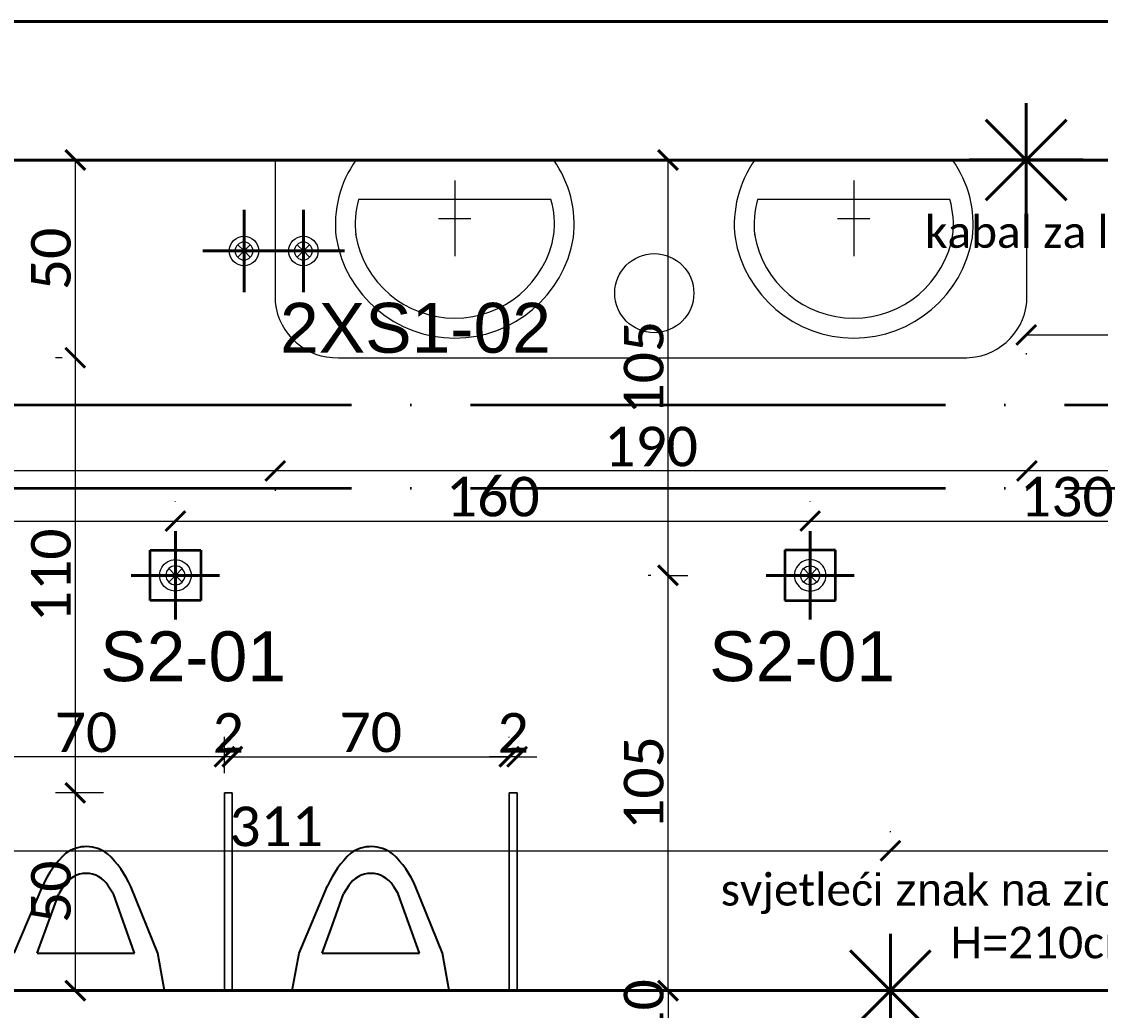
# Model space of a CAD drawing. Header units: centimetres. Extents: x -26724 to 60145, y -23645 to 6771.
# Drawn here: x 4427.8 to 4700.5, y 4775 to 5025 of the extents above; entities that cross this region are included whole.
import ezdxf

# ---------------------------------------------------------------- set-up
doc = ezdxf.new("R2010")
doc.units = ezdxf.units.CM
for name, pattern in [('ACAD_ISO04W100', [30, 24, -3, 0, -3]), ('AUSGEZOGEN', [0]), ('PUNKT2_S9', [0.35, 0.15, -0.1, 0, -0.1])]:
    doc.linetypes.add(name, pattern=pattern)
for name, color, linetype, lineweight in [('2.IZGLED', 7, 'Continuous', 13), ('4.KOTE', 88, 'Continuous', 15), ('IZGLED', 252, 'Continuous', 13), ('namjestaj', 150, 'Continuous', 5), ('svjetlo', 7, 'Continuous', 35), ('vrata', 83, 'Continuous', 18), ('XR$5$Spezialverglasung', 252, 'PUNKT2_S9', 13), ('XR$6$STANDARD_1', 7, 'AUSGEZOGEN', 13), ('zid', 7, 'Continuous', 40)]:
    doc.layers.add(name, color=color, linetype=linetype, lineweight=lineweight)
doc.layers.add('IZGLED 2', color=253, linetype='Continuous', lineweight=9, true_color=0x828282)
doc.styles.add('0.12', font='arial.ttf', dxfattribs={"height": 0.12})
doc.styles.get("Standard").update_dxf_attribs({"font": 'calibri.ttf'})
doc.dimstyles.new('ja 1 50', dxfattribs={"dimtxt": 10, "dimasz": 5, "dimexe": 5, "dimexo": 5, "dimgap": 1, "dimtad": 1, "dimdec": 0, "dimtxsty": 'Standard', "dimblk": 'ARCHTICK', "dimcen": 2.5, "dimclrd": 256, "dimclrt": 7, "dimadec": 0, "dimazin": 0, "dimtfac": 1, "dimtdec": 0, "dimtix": 1, "dimtmove": 1, "dimatfit": 3, "dimldrblk": 'ARCHTICK', "dimfxl": 10, "dimfxlon": 1, "dimlwd": 0, "dimlwe": 9, "dimarcsym": 0})

# ---------------------------------------------------------------- blocks, each defined once
blk = doc.blocks.new('svjetlo')
at = {"layer": 'IZGLED'}
for q in [(1068.02, -4499.66), (1068.02, -4501.36), (1069.72, -4499.66), (1069.72, -4501.36)]:
    blk.add_line((1068.87, -4500.51), q, dxfattribs=at)
for major_axis, start_param, end_param in [((1.41, 1.41), 5.497787, 8.63938), ((-0.849, 0.849), 3.926991, 10.210176), ((1.41, 1.41), 2.356194, 5.497787)]:
    blk.add_ellipse((1068.87, -4500.51), major_axis=major_axis, ratio=1, start_param=start_param, end_param=end_param, dxfattribs=at)
at = {"layer": 'svjetlo'}
for p, q in [((1072.07, -4497.31), (1065.67, -4497.31)), ((1065.67, -4497.31), (1065.67, -4503.71)), ((1072.07, -4503.71), (1072.07, -4497.31)), ((1065.67, -4503.71), (1072.07, -4503.71))]:
    blk.add_line(p, q, dxfattribs=at)
blk = doc.blocks.new('sijalica 1')
blk.add_blockref('svjetlo', (0, 0))
blk = doc.blocks.new('w')
at = {"layer": 'zid'}
for p, q in [((6631364.97, 4927563.77), (6631364.97, 4927586.06)), ((6631376.12, 4927574.92), (6631353.82, 4927574.92))]:
    blk.add_line(p, q, dxfattribs=at)
at = {"xscale": -2, "yscale": 2, "zscale": 2, "rotation": 270}
blk.add_blockref('sijalica 1', (6640365.99, 4925437.18), dxfattribs=at)
blk = doc.blocks.new('efrrf')
at = {"layer": 'IZGLED'}
for q in [(32062.56, -5174.7), (32065.95, -5174.7), (32062.56, -5178.09), (32065.95, -5178.09)]:
    blk.add_line((32064.26, -5176.4), q, dxfattribs=at)
at = {"layer": 'IZGLED', "extrusion": (0, 0, -1)}
for major_axis, start_param, end_param in [((-2.83, 2.83), 3.926991, 7.068583), ((2.83, 2.83), -0.785398, 2.356194), ((-1.7, 1.7), 4.712389, 10.995574)]:
    blk.add_ellipse((32064.26, -5176.4), major_axis=major_axis, ratio=1, start_param=start_param, end_param=end_param, dxfattribs=at)
at = {"layer": 'zid'}
for p, q in [((32064.26, -5187.54), (32064.26, -5165.25)), ((32075.41, -5176.4), (32053.11, -5176.4))]:
    blk.add_line(p, q, dxfattribs=at)
blk = doc.blocks.new('gggggg')
at = {"layer": 'namjestaj'}
for p, q in [((-427.02, 2877.23), (-427.02, 2858.11)), ((-402.7, 2872.44), (-451.34, 2872.44)), ((-431.11, 2867.67), (-422.93, 2867.67))]:
    blk.add_line(p, q, dxfattribs=at)
for centre, radius, start, end in [((-429.01, 2866.13), 28.2, 144.6736, 186.7057), ((-425.03, 2866.13), 28.2, 353.2943, 35.3264), ((-429.01, 2866.13), 23.2, 164.2253, 186.7057), ((-425.03, 2866.13), 23.2, 353.2943, 15.7747), ((-427.02, 2867.86), 25.42, 189.4953, 350.5047), ((-427.02, 2867.86), 30.42, 189.4953, 350.5047)]:
    blk.add_arc(centre, radius, start, end, dxfattribs=at)
blk = doc.blocks.new('GTTTTTT')
at = {"layer": 'zid', "color": 1}
for p, q in [((3959.04, 2060.69), (3959.04, 2036.69)), ((3950.55, 2040.2), (3967.52, 2057.17)), ((3967.52, 2040.2), (3950.55, 2057.17)), ((3947.04, 2048.69), (3971.04, 2048.69))]:
    blk.add_line(p, q, dxfattribs=at)
blk = doc.blocks.new('_ArchTick')
at = {"color": 0, "linetype": 'ByBlock', "const_width": 0.15}
blk.add_lwpolyline([(-0.5, -0.5), (0.5, 0.5)], dxfattribs=at)
blk = doc.blocks.new('*D2772')
at = {"layer": '4.KOTE', "color": 0, "lineweight": 9, "transparency": 16777216}
for p, q in [((4409.05, 4834.96), (4409.05, 4844.1)), ((4479.05, 4834.96), (4479.05, 4844.1))]:
    blk.add_line(p, q, dxfattribs=at)
at = {"layer": '4.KOTE', "lineweight": 0, "transparency": 16777216}
blk.add_line((4479.05, 4839.1), (4409.05, 4839.1), dxfattribs=at)
at = {"layer": 'Defpoints', "color": 0, "transparency": 16777216}
for p in [(4409.05, 4839.1), (4409.05, 4829.96), (4479.05, 4829.96)]:
    blk.add_point(p, dxfattribs=at)
at = {"layer": '4.KOTE', "lineweight": 0, "transparency": 16777216, "xscale": 5, "yscale": 5, "zscale": 5, "rotation": 180}
blk.add_blockref('_ArchTick', (4409.05, 4839.1), dxfattribs=at)
at = {"layer": '4.KOTE', "lineweight": 0, "transparency": 16777216, "xscale": 5, "yscale": 5, "zscale": 5}
blk.add_blockref('_ArchTick', (4479.05, 4839.1), dxfattribs=at)
at = {"layer": '4.KOTE', "color": 7, "transparency": 16777216, "insert": (4444.05, 4845.22), "char_height": 10, "attachment_point": 5}
blk.add_mtext('70', dxfattribs=at)
blk = doc.blocks.new('*D2774')
at = {"layer": '4.KOTE', "color": 0, "lineweight": 9, "transparency": 16777216}
for p, q in [((4481.05, 4843.93), (4481.05, 4844.1)), ((4551.05, 4843.93), (4551.05, 4844.1))]:
    blk.add_line(p, q, dxfattribs=at)
at = {"layer": '4.KOTE', "lineweight": 0, "transparency": 16777216}
blk.add_line((4481.05, 4839.1), (4551.05, 4839.1), dxfattribs=at)
at = {"layer": 'Defpoints', "color": 0, "transparency": 16777216}
for p in [(4551.05, 4839.1), (4481.05, 4829.96, 1216.69), (4551.05, 4829.96, 1216.69)]:
    blk.add_point(p, dxfattribs=at)
at = {"layer": '4.KOTE', "lineweight": 0, "transparency": 16777216, "xscale": 5, "yscale": 5, "zscale": 5, "rotation": 180}
blk.add_blockref('_ArchTick', (4481.05, 4839.1), dxfattribs=at)
at = {"layer": '4.KOTE', "lineweight": 0, "transparency": 16777216, "xscale": 5, "yscale": 5, "zscale": 5}
blk.add_blockref('_ArchTick', (4551.05, 4839.1), dxfattribs=at)
at = {"layer": '4.KOTE', "color": 7, "transparency": 16777216, "insert": (4516.05, 4845.22), "char_height": 10, "attachment_point": 5}
blk.add_mtext('70', dxfattribs=at)
blk = doc.blocks.new('*D2775')
at = {"layer": '4.KOTE', "color": 0, "lineweight": 9, "transparency": 16777216}
for p, q in [((4551.05, 4843.93), (4551.05, 4844.1)), ((4553.05, 4843.93), (4553.05, 4844.1))]:
    blk.add_line(p, q, dxfattribs=at)
at = {"layer": '4.KOTE', "lineweight": 0, "transparency": 16777216}
for p, q in [((4551.05, 4839.1), (4546.05, 4839.1)), ((4553.05, 4839.1), (4551.05, 4839.1)), ((4553.05, 4839.1), (4558.05, 4839.1))]:
    blk.add_line(p, q, dxfattribs=at)
at = {"layer": 'Defpoints', "color": 0, "transparency": 16777216}
for p in [(4551.05, 4839.1), (4551.05, 4829.96, 1216.69), (4553.05, 4829.96, 1216.69)]:
    blk.add_point(p, dxfattribs=at)
at = {"layer": '4.KOTE', "lineweight": 0, "transparency": 16777216, "xscale": 5, "yscale": 5, "zscale": 5}
blk.add_blockref('_ArchTick', (4551.05, 4839.1), dxfattribs=at)
at = {"layer": '4.KOTE', "lineweight": 0, "transparency": 16777216, "xscale": 5, "yscale": 5, "zscale": 5, "rotation": 180}
blk.add_blockref('_ArchTick', (4553.05, 4839.1), dxfattribs=at)
at = {"layer": '4.KOTE', "color": 7, "transparency": 16777216, "insert": (4552.05, 4845.15), "char_height": 10, "attachment_point": 5}
blk.add_mtext('2', dxfattribs=at)
blk = doc.blocks.new('*D2776')
at = {"layer": '4.KOTE', "color": 0, "lineweight": 9, "transparency": 16777216}
for p, q in [((4479.05, 4843.93), (4479.05, 4844.1)), ((4481.05, 4843.93), (4481.05, 4844.1))]:
    blk.add_line(p, q, dxfattribs=at)
at = {"layer": '4.KOTE', "lineweight": 0, "transparency": 16777216}
for p, q in [((4479.05, 4839.1), (4474.05, 4839.1)), ((4481.05, 4839.1), (4479.05, 4839.1)), ((4481.05, 4839.1), (4486.05, 4839.1))]:
    blk.add_line(p, q, dxfattribs=at)
at = {"layer": 'Defpoints', "color": 0, "transparency": 16777216}
for p in [(4479.05, 4839.1), (4479.05, 4829.96, 1216.69), (4481.05, 4829.96, 1216.69)]:
    blk.add_point(p, dxfattribs=at)
at = {"layer": '4.KOTE', "lineweight": 0, "transparency": 16777216, "xscale": 5, "yscale": 5, "zscale": 5}
blk.add_blockref('_ArchTick', (4479.05, 4839.1), dxfattribs=at)
at = {"layer": '4.KOTE', "lineweight": 0, "transparency": 16777216, "xscale": 5, "yscale": 5, "zscale": 5, "rotation": 180}
blk.add_blockref('_ArchTick', (4481.05, 4839.1), dxfattribs=at)
at = {"layer": '4.KOTE', "color": 7, "transparency": 16777216, "insert": (4480.05, 4845.15), "char_height": 10, "attachment_point": 5}
blk.add_mtext('2', dxfattribs=at)
blk = doc.blocks.new('*D2785')
at = {"layer": '4.KOTE', "color": 0, "lineweight": 9, "transparency": 16777216}
for p, q in [((4756.9, 4921.36), (4756.9, 4906.36)), ((4681.9, 4906.99), (4681.9, 4906.36))]:
    blk.add_line(p, q, dxfattribs=at)
at = {"layer": '4.KOTE', "lineweight": 0, "transparency": 16777216}
blk.add_line((4756.9, 4911.36), (4681.9, 4911.36), dxfattribs=at)
at = {"layer": 'Defpoints', "color": 0, "transparency": 16777216}
for p in [(4756.9, 4975.76), (4681.9, 4957.47, 1216.69), (4681.9, 4911.36)]:
    blk.add_point(p, dxfattribs=at)
at = {"layer": '4.KOTE', "lineweight": 0, "transparency": 16777216, "xscale": 5, "yscale": 5, "zscale": 5, "rotation": 180}
blk.add_blockref('_ArchTick', (4681.9, 4911.36), dxfattribs=at)
at = {"layer": '4.KOTE', "lineweight": 0, "transparency": 16777216, "xscale": 5, "yscale": 5, "zscale": 5}
blk.add_blockref('_ArchTick', (4756.9, 4911.36), dxfattribs=at)
at = {"layer": '4.KOTE', "color": 7, "transparency": 16777216, "insert": (4719.4, 4917.43), "char_height": 10, "attachment_point": 5}
blk.add_mtext('75', dxfattribs=at)
blk = doc.blocks.new('*D2786')
at = {"layer": '4.KOTE', "lineweight": 0, "transparency": 16777216}
blk.add_line((4681.9, 4911.36), (4491.9, 4911.36), dxfattribs=at)
at = {"layer": '4.KOTE', "color": 0, "lineweight": 9, "transparency": 16777216}
for p, q in [((4491.9, 4907.01), (4491.9, 4906.36)), ((4681.9, 4906.99), (4681.9, 4906.36))]:
    blk.add_line(p, q, dxfattribs=at)
at = {"layer": 'Defpoints', "color": 0, "transparency": 16777216}
for p in [(4491.9, 4958.8, 1216.69), (4681.9, 4957.47, 1216.69), (4491.9, 4911.36)]:
    blk.add_point(p, dxfattribs=at)
at = {"layer": '4.KOTE', "lineweight": 0, "transparency": 16777216, "xscale": 5, "yscale": 5, "zscale": 5, "rotation": 180}
blk.add_blockref('_ArchTick', (4491.9, 4911.36), dxfattribs=at)
at = {"layer": '4.KOTE', "lineweight": 0, "transparency": 16777216, "xscale": 5, "yscale": 5, "zscale": 5}
blk.add_blockref('_ArchTick', (4681.9, 4911.36), dxfattribs=at)
at = {"layer": '4.KOTE', "color": 7, "transparency": 16777216, "insert": (4586.9, 4917.48), "char_height": 10, "attachment_point": 5}
blk.add_mtext('190', dxfattribs=at)
blk = doc.blocks.new('*D2787')
at = {"layer": '4.KOTE', "lineweight": 0, "transparency": 16777216}
blk.add_line((4491.9, 4911.36), (4336.9, 4911.36), dxfattribs=at)
at = {"layer": '4.KOTE', "color": 0, "lineweight": 9, "transparency": 16777216}
for p, q in [((4336.9, 4907.39), (4336.9, 4906.36)), ((4491.9, 4907.01), (4491.9, 4906.36))]:
    blk.add_line(p, q, dxfattribs=at)
at = {"layer": 'Defpoints', "color": 0, "transparency": 16777216}
for p in [(4336.9, 4989.96, 1216.69), (4491.9, 4958.8, 1216.69), (4336.9, 4911.36)]:
    blk.add_point(p, dxfattribs=at)
at = {"layer": '4.KOTE', "lineweight": 0, "transparency": 16777216, "xscale": 5, "yscale": 5, "zscale": 5, "rotation": 180}
blk.add_blockref('_ArchTick', (4336.9, 4911.36), dxfattribs=at)
at = {"layer": '4.KOTE', "lineweight": 0, "transparency": 16777216, "xscale": 5, "yscale": 5, "zscale": 5}
blk.add_blockref('_ArchTick', (4491.9, 4911.36), dxfattribs=at)
at = {"layer": '4.KOTE', "color": 7, "transparency": 16777216, "insert": (4414.4, 4917.45), "char_height": 10, "attachment_point": 5}
blk.add_mtext('155', dxfattribs=at)
blk = doc.blocks.new('*D2788')
at = {"layer": '4.KOTE', "color": 0, "lineweight": 9, "transparency": 16777216}
for p, q in [((4437.98, 4989.96), (4436.36, 4989.96)), ((4438.02, 4939.96), (4436.36, 4939.96))]:
    blk.add_line(p, q, dxfattribs=at)
at = {"layer": '4.KOTE', "lineweight": 0, "transparency": 16777216}
blk.add_line((4441.36, 4989.96), (4441.36, 4939.96), dxfattribs=at)
at = {"layer": 'Defpoints', "color": 0, "transparency": 16777216}
for p in [(4568.96, 4989.96, 1216.69), (4441.36, 4939.96), (4571.9, 4939.96, 1216.69)]:
    blk.add_point(p, dxfattribs=at)
at = {"layer": '4.KOTE', "lineweight": 0, "transparency": 16777216, "xscale": 5, "yscale": 5, "zscale": 5}
for p, rotation in [((4441.36, 4989.96), 90), ((4441.36, 4939.96), 270)]:
    blk.add_blockref('_ArchTick', p, dxfattribs=dict(at, rotation=rotation))
at = {"layer": '4.KOTE', "color": 7, "transparency": 16777216, "insert": (4435.24, 4964.96), "char_height": 10, "attachment_point": 5, "rotation": 90}
blk.add_mtext('50', dxfattribs=at)
blk = doc.blocks.new('*D2789')
at = {"layer": '4.KOTE', "color": 0, "lineweight": 9, "transparency": 16777216}
for p, q in [((4438.02, 4939.96), (4436.36, 4939.96)), ((4448.52, 4829.96), (4436.36, 4829.96))]:
    blk.add_line(p, q, dxfattribs=at)
at = {"layer": '4.KOTE', "lineweight": 0, "transparency": 16777216}
blk.add_line((4441.36, 4939.96), (4441.36, 4829.96), dxfattribs=at)
at = {"layer": 'Defpoints', "color": 0, "transparency": 16777216}
for p in [(4571.9, 4939.96, 1216.69), (4441.36, 4829.96), (4453.52, 4829.96)]:
    blk.add_point(p, dxfattribs=at)
at = {"layer": '4.KOTE', "lineweight": 0, "transparency": 16777216, "xscale": 5, "yscale": 5, "zscale": 5}
for p, rotation in [((4441.36, 4939.96), 90), ((4441.36, 4829.96), 270)]:
    blk.add_blockref('_ArchTick', p, dxfattribs=dict(at, rotation=rotation))
at = {"layer": '4.KOTE', "color": 7, "transparency": 16777216, "insert": (4435.24, 4884.96), "char_height": 10, "attachment_point": 5, "rotation": 90}
blk.add_mtext('110', dxfattribs=at)
blk = doc.blocks.new('*D2790')
at = {"layer": '4.KOTE', "color": 0, "lineweight": 9, "transparency": 16777216}
for p, q in [((4448.52, 4829.96), (4436.36, 4829.96)), ((4436.55, 4779.96), (4436.36, 4779.96))]:
    blk.add_line(p, q, dxfattribs=at)
at = {"layer": '4.KOTE', "lineweight": 0, "transparency": 16777216}
blk.add_line((4441.36, 4829.96), (4441.36, 4779.96), dxfattribs=at)
at = {"layer": 'Defpoints', "color": 0, "transparency": 16777216}
for p in [(4453.52, 4829.96), (4441.36, 4779.96), (4451.52, 4779.96, 1216.69)]:
    blk.add_point(p, dxfattribs=at)
at = {"layer": '4.KOTE', "lineweight": 0, "transparency": 16777216, "xscale": 5, "yscale": 5, "zscale": 5}
for p, rotation in [((4441.36, 4829.96), 90), ((4441.36, 4779.96), 270)]:
    blk.add_blockref('_ArchTick', p, dxfattribs=dict(at, rotation=rotation))
at = {"layer": '4.KOTE', "color": 7, "transparency": 16777216, "insert": (4435.24, 4804.96), "char_height": 10, "attachment_point": 5, "rotation": 90}
blk.add_mtext('50', dxfattribs=at)
blk = doc.blocks.new('*D2791')
at = {"layer": '4.KOTE', "color": 0, "lineweight": 9, "transparency": 16777216}
for p, q in [((4586.85, 4884.96), (4586.2, 4884.96)), ((4596, 4779.96), (4596.2, 4779.96))]:
    blk.add_line(p, q, dxfattribs=at)
at = {"layer": '4.KOTE', "lineweight": 0, "transparency": 16777216}
blk.add_line((4591.2, 4779.96), (4591.2, 4884.96), dxfattribs=at)
at = {"layer": 'Defpoints', "color": 0, "transparency": 16777216}
for p in [(4591.2, 4884.96), (4638.27, 4884.96, 1216.69), (4579.99, 4779.96, 1216.69)]:
    blk.add_point(p, dxfattribs=at)
at = {"layer": '4.KOTE', "lineweight": 0, "transparency": 16777216, "xscale": 5, "yscale": 5, "zscale": 5}
for p, rotation in [((4591.2, 4884.96), 90), ((4591.2, 4779.96), 270)]:
    blk.add_blockref('_ArchTick', p, dxfattribs=dict(at, rotation=rotation))
at = {"layer": '4.KOTE', "color": 7, "transparency": 16777216, "insert": (4585.08, 4832.46), "char_height": 10, "attachment_point": 5, "rotation": 90}
blk.add_mtext('105', dxfattribs=at)
blk = doc.blocks.new('*D2792')
at = {"layer": '4.KOTE', "lineweight": 0, "transparency": 16777216}
for p, q in [((4591.2, 4779.96), (4591.2, 4784.96)), ((4591.2, 4779.96), (4591.2, 4769.96)), ((4591.2, 4769.96), (4591.2, 4764.96))]:
    blk.add_line(p, q, dxfattribs=at)
at = {"layer": '4.KOTE', "color": 0, "lineweight": 9, "transparency": 16777216}
for p, q in [((4591.2, 4779.96), (4586.2, 4779.96)), ((4591.2, 4769.96), (4596.2, 4769.96))]:
    blk.add_line(p, q, dxfattribs=at)
at = {"layer": 'Defpoints', "color": 0, "transparency": 16777216}
for p in [(4591.2, 4779.96), (4591.2, 4769.96), (4591.2, 4769.96)]:
    blk.add_point(p, dxfattribs=at)
at = {"layer": '4.KOTE', "lineweight": 0, "transparency": 16777216, "xscale": 5, "yscale": 5, "zscale": 5}
for p, rotation in [((4591.2, 4779.96), 270), ((4591.2, 4769.96), 90)]:
    blk.add_blockref('_ArchTick', p, dxfattribs=dict(at, rotation=rotation))
at = {"layer": '4.KOTE', "color": 7, "transparency": 16777216, "insert": (4585.08, 4774.96), "char_height": 10, "attachment_point": 5, "rotation": 90}
blk.add_mtext('10', dxfattribs=at)
blk = doc.blocks.new('*D2793')
at = {"layer": '4.KOTE', "lineweight": 0, "transparency": 16777216}
blk.add_line((4591.2, 4884.96), (4591.2, 4989.96), dxfattribs=at)
at = {"layer": '4.KOTE', "color": 0, "lineweight": 9, "transparency": 16777216}
for p, q in [((4596.14, 4989.96), (4596.2, 4989.96)), ((4591.2, 4884.96), (4596.2, 4884.96))]:
    blk.add_line(p, q, dxfattribs=at)
at = {"layer": 'Defpoints', "color": 0, "transparency": 16777216}
for p in [(4591.2, 4989.96, 1216.69), (4591.2, 4989.96), (4591.2, 4884.96)]:
    blk.add_point(p, dxfattribs=at)
at = {"layer": '4.KOTE', "lineweight": 0, "transparency": 16777216, "xscale": 5, "yscale": 5, "zscale": 5}
for p, rotation in [((4591.2, 4989.96), 90), ((4591.2, 4884.96), 270)]:
    blk.add_blockref('_ArchTick', p, dxfattribs=dict(at, rotation=rotation))
at = {"layer": '4.KOTE', "color": 7, "transparency": 16777216, "insert": (4585.08, 4937.46), "char_height": 10, "attachment_point": 5, "rotation": 90}
blk.add_mtext('105', dxfattribs=at)
blk = doc.blocks.new('*D2796')
at = {"layer": '4.KOTE', "color": 0, "lineweight": 9, "transparency": 16777216}
for p, q in [((4336.9, 4903.45), (4336.9, 4903.69)), ((4466.67, 4903.6), (4466.67, 4903.69))]:
    blk.add_line(p, q, dxfattribs=at)
at = {"layer": '4.KOTE', "lineweight": 0, "transparency": 16777216}
blk.add_line((4336.9, 4898.69), (4466.67, 4898.69), dxfattribs=at)
at = {"layer": 'Defpoints', "color": 0, "transparency": 16777216}
for p in [(4466.67, 4898.69), (4466.67, 4896.11, 1216.69), (4336.9, 4884.3, 1216.69)]:
    blk.add_point(p, dxfattribs=at)
at = {"layer": '4.KOTE', "lineweight": 0, "transparency": 16777216, "xscale": 5, "yscale": 5, "zscale": 5, "rotation": 180}
blk.add_blockref('_ArchTick', (4336.9, 4898.69), dxfattribs=at)
at = {"layer": '4.KOTE', "lineweight": 0, "transparency": 16777216, "xscale": 5, "yscale": 5, "zscale": 5}
blk.add_blockref('_ArchTick', (4466.67, 4898.69), dxfattribs=at)
at = {"layer": '4.KOTE', "color": 7, "transparency": 16777216, "insert": (4401.79, 4904.81), "char_height": 10, "attachment_point": 5}
blk.add_mtext('130', dxfattribs=at)
blk = doc.blocks.new('*D2797')
at = {"layer": '4.KOTE', "color": 0, "lineweight": 9, "transparency": 16777216}
for p, q in [((4466.67, 4903.6), (4466.67, 4903.69)), ((4627.12, 4903.6), (4627.12, 4903.69))]:
    blk.add_line(p, q, dxfattribs=at)
at = {"layer": '4.KOTE', "lineweight": 0, "transparency": 16777216}
blk.add_line((4466.67, 4898.69), (4627.12, 4898.69), dxfattribs=at)
at = {"layer": 'Defpoints', "color": 0, "transparency": 16777216}
for p in [(4627.12, 4898.69), (4466.67, 4896.11, 1216.69), (4627.12, 4896.11, 1216.69)]:
    blk.add_point(p, dxfattribs=at)
at = {"layer": '4.KOTE', "lineweight": 0, "transparency": 16777216, "xscale": 5, "yscale": 5, "zscale": 5, "rotation": 180}
blk.add_blockref('_ArchTick', (4466.67, 4898.69), dxfattribs=at)
at = {"layer": '4.KOTE', "lineweight": 0, "transparency": 16777216, "xscale": 5, "yscale": 5, "zscale": 5}
blk.add_blockref('_ArchTick', (4627.12, 4898.69), dxfattribs=at)
at = {"layer": '4.KOTE', "color": 7, "transparency": 16777216, "insert": (4546.9, 4904.81), "char_height": 10, "attachment_point": 5}
blk.add_mtext('160', dxfattribs=at)
blk = doc.blocks.new('*D2798')
at = {"layer": '4.KOTE', "color": 0, "lineweight": 9, "transparency": 16777216}
for p, q in [((4627.12, 4903.6), (4627.12, 4903.69)), ((4756.9, 4903.55), (4756.9, 4903.69))]:
    blk.add_line(p, q, dxfattribs=at)
at = {"layer": '4.KOTE', "lineweight": 0, "transparency": 16777216}
blk.add_line((4627.12, 4898.69), (4756.9, 4898.69), dxfattribs=at)
at = {"layer": 'Defpoints', "color": 0, "transparency": 16777216}
for p in [(4756.9, 4898.69), (4627.12, 4896.11, 1216.69), (4756.9, 4892.46, 1216.69)]:
    blk.add_point(p, dxfattribs=at)
at = {"layer": '4.KOTE', "lineweight": 0, "transparency": 16777216, "xscale": 5, "yscale": 5, "zscale": 5, "rotation": 180}
blk.add_blockref('_ArchTick', (4627.12, 4898.69), dxfattribs=at)
at = {"layer": '4.KOTE', "lineweight": 0, "transparency": 16777216, "xscale": 5, "yscale": 5, "zscale": 5}
blk.add_blockref('_ArchTick', (4756.9, 4898.69), dxfattribs=at)
at = {"layer": '4.KOTE', "color": 7, "transparency": 16777216, "insert": (4692.01, 4904.81), "char_height": 10, "attachment_point": 5}
blk.add_mtext('130', dxfattribs=at)
blk = doc.blocks.new('*D2813')
at = {"layer": '4.KOTE', "color": 0, "lineweight": 9, "transparency": 16777216}
for p, q in [((4647.4, 4820.02), (4647.4, 4820.32)), ((4336.9, 4810.46), (4336.9, 4810.32))]:
    blk.add_line(p, q, dxfattribs=at)
at = {"layer": '4.KOTE', "lineweight": 0, "transparency": 16777216}
blk.add_line((4336.9, 4815.32), (4647.4, 4815.32), dxfattribs=at)
at = {"layer": 'Defpoints', "color": 0, "transparency": 16777216}
for p in [(4336.9, 4822.44, 1216.69), (4647.4, 4815.32), (4647.4, 4794.36, 1338.36)]:
    blk.add_point(p, dxfattribs=at)
at = {"layer": '4.KOTE', "lineweight": 0, "transparency": 16777216, "xscale": 5, "yscale": 5, "zscale": 5, "rotation": 180}
blk.add_blockref('_ArchTick', (4336.9, 4815.32), dxfattribs=at)
at = {"layer": '4.KOTE', "lineweight": 0, "transparency": 16777216, "xscale": 5, "yscale": 5, "zscale": 5}
blk.add_blockref('_ArchTick', (4647.4, 4815.32), dxfattribs=at)
at = {"layer": '4.KOTE', "color": 7, "transparency": 16777216, "insert": (4492.15, 4821.44), "char_height": 10, "attachment_point": 5}
blk.add_mtext('311', dxfattribs=at)
blk = doc.blocks.new('*D2814')
at = {"layer": '4.KOTE', "color": 0, "lineweight": 9, "transparency": 16777216}
for p, q in [((4647.4, 4820.02), (4647.4, 4820.32)), ((4961.9, 4805.32), (4961.9, 4820.32))]:
    blk.add_line(p, q, dxfattribs=at)
at = {"layer": '4.KOTE', "lineweight": 0, "transparency": 16777216}
blk.add_line((4647.4, 4815.32), (4961.9, 4815.32), dxfattribs=at)
at = {"layer": 'Defpoints', "color": 0, "transparency": 16777216}
for p in [(4961.9, 4815.32), (4647.4, 4794.36, 1338.36), (4961.9, 4779.96)]:
    blk.add_point(p, dxfattribs=at)
at = {"layer": '4.KOTE', "lineweight": 0, "transparency": 16777216, "xscale": 5, "yscale": 5, "zscale": 5, "rotation": 180}
blk.add_blockref('_ArchTick', (4647.4, 4815.32), dxfattribs=at)
at = {"layer": '4.KOTE', "lineweight": 0, "transparency": 16777216, "xscale": 5, "yscale": 5, "zscale": 5}
blk.add_blockref('_ArchTick', (4961.9, 4815.32), dxfattribs=at)
at = {"layer": '4.KOTE', "color": 7, "transparency": 16777216, "insert": (4804.65, 4821.44), "char_height": 10, "attachment_point": 5}
blk.add_mtext('314', dxfattribs=at)
blk = doc.blocks.new('*D2816')
at = {"layer": '4.KOTE', "lineweight": 0, "transparency": 16777216}
blk.add_line((4681.74, 4945.76), (4961.9, 4945.76), dxfattribs=at)
at = {"layer": '4.KOTE', "color": 0, "lineweight": 9, "transparency": 16777216}
for p, q in [((4961.9, 4941.37), (4961.9, 4940.76)), ((4681.74, 4941.15), (4681.74, 4940.76))]:
    blk.add_line(p, q, dxfattribs=at)
at = {"layer": 'Defpoints', "color": 0, "transparency": 16777216}
for p in [(4681.74, 5004.36, 2433.38), (4961.9, 4989.96, 1216.69), (4961.9, 4945.76)]:
    blk.add_point(p, dxfattribs=at)
at = {"layer": '4.KOTE', "lineweight": 0, "transparency": 16777216, "xscale": 5, "yscale": 5, "zscale": 5, "rotation": 180}
blk.add_blockref('_ArchTick', (4681.74, 4945.76), dxfattribs=at)
at = {"layer": '4.KOTE', "lineweight": 0, "transparency": 16777216, "xscale": 5, "yscale": 5, "zscale": 5}
blk.add_blockref('_ArchTick', (4961.9, 4945.76), dxfattribs=at)
at = {"layer": '4.KOTE', "color": 7, "transparency": 16777216, "insert": (4821.82, 4951.89), "char_height": 10, "attachment_point": 5}
blk.add_mtext('280', dxfattribs=at)

msp = doc.modelspace()

# ---------------------------------------------------------------- linework, layer by layer
at = {"layer": '2.IZGLED', "transparency": 33554687}
for p, q in [((4479.05, 4829.96, 1216.69), (4479.05, 4779.96, 1216.69)), ((4481.05, 4829.96, 1216.69), (4479.05, 4829.96, 1216.69)), ((4479.05, 4779.96, 1216.69), (4479.05, 4829.96, 1216.69)), ((4479.05, 4829.96, 1216.69), (4481.05, 4829.96, 1216.69)), ((4479.05, 4829.96, 1216.69), (4479.05, 4829.96, 1216.69)), ((4479.05, 4829.96, 1216.69), (4481.05, 4829.96, 1216.69)), ((4481.05, 4829.96, 1216.69), (4479.05, 4829.96, 1216.69)), ((4479.05, 4779.96, 1216.69), (4479.05, 4829.96, 1216.69)), ((4479.05, 4829.96, 1216.69), (4479.05, 4829.96, 1216.69)), ((4479.05, 4829.96, 1216.69), (4479.05, 4779.96, 1216.69)), ((4481.05, 4779.96, 1216.69), (4481.05, 4829.96, 1216.69)), ((4481.05, 4829.96, 1216.69), (4481.05, 4779.96, 1216.69)), ((4481.05, 4829.96, 1216.69), (4481.05, 4829.96, 1216.69)), ((4481.05, 4829.96, 1216.69), (4481.05, 4829.96, 1216.69)), ((4481.05, 4829.96, 1216.69), (4481.05, 4779.96, 1216.69)), ((4481.05, 4779.96, 1216.69), (4481.05, 4829.96, 1216.69)), ((4551.05, 4829.96, 1216.69), (4551.05, 4779.96, 1216.69)), ((4553.05, 4829.96, 1216.69), (4551.05, 4829.96, 1216.69)), ((4551.05, 4779.96, 1216.69), (4551.05, 4829.96, 1216.69)), ((4551.05, 4829.96, 1216.69), (4553.05, 4829.96, 1216.69)), ((4551.05, 4829.96, 1216.69), (4551.05, 4829.96, 1216.69)), ((4551.05, 4829.96, 1216.69), (4553.05, 4829.96, 1216.69)), ((4553.05, 4829.96, 1216.69), (4551.05, 4829.96, 1216.69)), ((4551.05, 4779.96, 1216.69), (4551.05, 4829.96, 1216.69)), ((4551.05, 4829.96, 1216.69), (4551.05, 4829.96, 1216.69)), ((4551.05, 4829.96, 1216.69), (4551.05, 4779.96, 1216.69)), ((4553.05, 4779.96, 1216.69), (4553.05, 4829.96, 1216.69)), ((4553.05, 4829.96, 1216.69), (4553.05, 4779.96, 1216.69)), ((4553.05, 4829.96, 1216.69), (4553.05, 4829.96, 1216.69)), ((4553.05, 4829.96, 1216.69), (4553.05, 4829.96, 1216.69)), ((4553.05, 4829.96, 1216.69), (4553.05, 4779.96, 1216.69)), ((4553.05, 4779.96, 1216.69), (4553.05, 4829.96, 1216.69))]:
    msp.add_line(p, q, dxfattribs=at)
at = {"layer": '2.IZGLED', "elevation": 1216.69}
for points in [[(4681.9, 4953.96), (4681.9, 4989.96), (4491.9, 4989.96), (4491.9, 4953.96)], [(4507.9, 4939.96), (4666.74, 4939.96)]]:
    msp.add_lwpolyline(points, dxfattribs=at)
at = {"layer": '2.IZGLED'}
msp.add_circle((4587.71, 4956.3, 1216.69), 10, dxfattribs=at)
for centre, start, end in [((4507.48, 4955.63, 1216.69), 186.0941, 271.5341), ((4666.32, 4955.63, 1216.69), 268.4659, 353.9059)]:
    msp.add_arc(centre, 15.67, start, end, dxfattribs=at)
at = {"layer": '4.KOTE'}
msp.add_line((4491.9, 4989.96, 1216.69), (4681.9, 4989.96, 1216.69), dxfattribs=at)
at = {"layer": 'IZGLED 2', "color": 5, "linetype": 'ACAD_ISO04W100', "lineweight": 35, "ltscale": 5}
for p, q in [((3940.89, 4928.05), (5066.14, 4928.05)), ((3940.89, 4906.98), (5066.14, 4906.98))]:
    msp.add_line(p, q, dxfattribs=at)
at = {"layer": 'XR$5$Spezialverglasung', "color": 5, "linetype": 'AUSGEZOGEN', "lineweight": 18, "transparency": 33554687}
for p, q in [((4479.05, 4779.96, 1216.69), (4481.05, 4779.96, 1216.69)), ((4481.05, 4779.96, 1216.69), (4479.05, 4779.96, 1216.69)), ((4479.05, 4779.96, 1216.69), (4479.05, 4779.96, 1216.69)), ((4481.05, 4779.96, 1216.69), (4479.05, 4779.96, 1216.69)), ((4479.05, 4779.96, 1216.69), (4479.05, 4779.96, 1216.69)), ((4479.05, 4779.96, 1216.69), (4481.05, 4779.96, 1216.69)), ((4481.05, 4779.96, 1216.69), (4481.05, 4779.96, 1216.69)), ((4481.05, 4779.96, 1216.69), (4481.05, 4779.96, 1216.69)), ((4551.05, 4779.96, 1216.69), (4553.05, 4779.96, 1216.69)), ((4553.05, 4779.96, 1216.69), (4551.05, 4779.96, 1216.69)), ((4551.05, 4779.96, 1216.69), (4551.05, 4779.96, 1216.69)), ((4553.05, 4779.96, 1216.69), (4551.05, 4779.96, 1216.69)), ((4551.05, 4779.96, 1216.69), (4551.05, 4779.96, 1216.69)), ((4551.05, 4779.96, 1216.69), (4553.05, 4779.96, 1216.69)), ((4553.05, 4779.96, 1216.69), (4553.05, 4779.96, 1216.69)), ((4553.05, 4779.96, 1216.69), (4553.05, 4779.96, 1216.69))]:
    msp.add_line(p, q, dxfattribs=at)
at = {"layer": 'XR$6$STANDARD_1', "color": 7, "linetype": 'AUSGEZOGEN', "lineweight": -3, "transparency": 33554687}
for p, q in [((4425.93, 4789.41, 1216.69), (4433.14, 4806.46, 1216.69)), ((4438.5, 4806.51, 1216.69), (4437.18, 4804.42, 1216.69)), ((4449.68, 4806.49, 1216.69), (4450.99, 4804.4, 1216.69)), ((4462.19, 4789.41, 1216.69), (4455.39, 4806.27, 1216.69)), ((4497.93, 4789.41, 1216.69), (4505.14, 4806.46, 1216.69)), ((4510.5, 4806.51, 1216.69), (4509.18, 4804.42, 1216.69)), ((4521.68, 4806.49, 1216.69), (4522.99, 4804.4, 1216.69)), ((4534.19, 4789.41, 1216.69), (4527.39, 4806.27, 1216.69)), ((4434.35, 4796.62, 1216.69), (4437.18, 4804.42, 1216.69)), ((4456.37, 4789.41, 1216.69), (4450.99, 4804.4, 1216.69)), ((4506.35, 4796.62, 1216.69), (4509.18, 4804.42, 1216.69)), ((4528.37, 4789.41, 1216.69), (4522.99, 4804.4, 1216.69)), ((4431.73, 4789.4, 1216.69), (4434.35, 4796.62, 1216.69)), ((4503.73, 4789.4, 1216.69), (4506.35, 4796.62, 1216.69)), ((4431.74, 4789.41, 1216.69), (4456.37, 4789.41, 1216.69)), ((4463.88, 4779.96, 1216.69), (4462.19, 4789.41, 1216.69)), ((4496.22, 4779.96, 1216.69), (4497.93, 4789.41, 1216.69)), ((4503.74, 4789.41, 1216.69), (4528.37, 4789.41, 1216.69)), ((4535.88, 4779.96, 1216.69), (4534.19, 4789.41, 1216.69)), ((4424.22, 4779.96, 1216.69), (4463.88, 4779.96, 1216.69)), ((4496.22, 4779.96, 1216.69), (4535.88, 4779.96, 1216.69))]:
    msp.add_line(p, q, dxfattribs=at)
for centre, radius, start, end in [((4444.16, 4807.35, 1216.69), 9.02, 53.3591, 124.8614), ((4516.16, 4807.35, 1216.69), 9.02, 53.3591, 124.8614), ((4456.84, 4795.91, 1216.69), 25.94, 133.4181, 156.0066), ((4431.65, 4795.81, 1216.69), 25.94, 23.7906, 46.3792), ((4528.84, 4795.91, 1216.69), 25.94, 133.4181, 156.0066), ((4503.65, 4795.81, 1216.69), 25.94, 23.7906, 46.3792), ((4444.08, 4803, 1216.69), 6.6, 31.9495, 147.8478), ((4516.08, 4803, 1216.69), 6.6, 31.9495, 147.8478)]:
    msp.add_arc(centre, radius, start, end, dxfattribs=at)
at = {"layer": 'zid', "transparency": 33554687}
for p, q in [((4326.9, 5024.96, 1216.69), (4981.9, 5024.96, 1216.69)), ((4326.9, 4989.96, 1216.69), (4961.9, 4989.96, 1216.69)), ((4961.9, 4989.96, 1216.69), (4326.9, 4989.96, 1216.69)), ((4326.9, 4989.96, 1216.69), (4961.9, 4989.96, 1216.69)), ((4961.9, 4989.96, 1216.69), (4326.9, 4989.96, 1216.69)), ((4961.9, 4779.96, 1216.69), (4336.9, 4779.96, 1216.69)), ((4336.9, 4779.96, 1216.69), (4961.9, 4779.96, 1216.69)), ((4336.9, 4779.96, 1216.69), (4961.9, 4779.96, 1216.69)), ((4961.9, 4779.96, 1216.69), (4336.9, 4779.96, 1216.69))]:
    msp.add_line(p, q, dxfattribs=at)

# ---------------------------------------------------------------- block references
at = {"xscale": 1.2, "yscale": 1.2, "zscale": 1.2}
for p in [(-69.11, 2531.54, 2433.38), (-103.45, 2321.54, 1338.36)]:
    msp.add_blockref('GTTTTTT', p, dxfattribs=at)
at = {"layer": 'IZGLED 2', "xscale": 0.9351958046739138, "yscale": 0.9351958046739138, "zscale": 0.9351958046739138}
for p in [(-25502.35, 9807.91, 1216.69), (-25487.35, 9807.91, 1216.69)]:
    msp.add_blockref('efrrf', p, dxfattribs=at)
at = {"layer": 'vrata'}
for p in [(4964.31, 2107.52, 1216.69), (5065.15, 2107.52, 1216.69)]:
    msp.add_blockref('gggggg', p, dxfattribs=at)
at = {"layer": 'zid', "rotation": 180}
msp.add_blockref('w', (6635831.64, 4932459.88, 1216.69), dxfattribs=at)
at = {"layer": 'zid', "xscale": -1, "rotation": 180}
msp.add_blockref('w', (-6626737.85, 4932459.88, 1216.69), dxfattribs=at)

# ---------------------------------------------------------------- texts
at = {"color": 1, "char_height": 8, "attachment_point": 3}
for s, insert in [('{\\fCalibri|b0|i0|c238|p34;kabal za led rasvjetu iza ogledala} ', (4775.47, 4975.76)), ('svjetle{\\fArial|b0|i0|c238|p34;ći znak na zidu H=}210cm ', (4711.35, 4809.47, 121.67))]:
    msp.add_mtext_dynamic_manual_height_columns(s, width=124.9498, gutter_width=12.5, heights=[0], dxfattribs=dict(at, insert=insert))
at = {"layer": 'IZGLED 2', "color": 7, "style": '0.12'}
for s, p in [('2XS1-02', (4493.11, 4941.25, 27)), ('S2-01', (4447.66, 4858.2, 1243.69)), ('S2-01', (4601.61, 4858.2, 1243.69))]:
    msp.add_text(s, height=12.6, dxfattribs=at).set_placement(p)

# ---------------------------------------------------------------- dimensions: what is measured, and where the dimension line sits
at = {"layer": '4.KOTE'}
for base, p1, p2, picture, middle in [((4961.9, 4945.76), (4681.74, 5004.36, 2433.38), (4961.9, 4989.96, 1216.69), '*D2816', (4821.82, 4951.89)), ((4336.9, 4911.36), (4491.9, 4958.8, 1216.69), (4336.9, 4989.96, 1216.69), '*D2787', (4414.4, 4917.45)), ((4681.9, 4911.36), (4756.9, 4975.76), (4681.9, 4957.47, 1216.69), '*D2785', (4719.4, 4917.43)), ((4491.9, 4911.36), (4681.9, 4957.47, 1216.69), (4491.9, 4958.8, 1216.69), '*D2786', (4586.9, 4917.48)), ((4466.67, 4898.69), (4336.9, 4884.3, 1216.69), (4466.67, 4896.11, 1216.69), '*D2796', (4401.79, 4904.81)), ((4627.12, 4898.69), (4466.67, 4896.11, 1216.69), (4627.12, 4896.11, 1216.69), '*D2797', (4546.9, 4904.81)), ((4756.9, 4898.69), (4627.12, 4896.11, 1216.69), (4756.9, 4892.46, 1216.69), '*D2798', (4692.01, 4904.81)), ((4409.05, 4839.1, 1216.69), (4479.05, 4829.96, 1216.69), (4409.05, 4829.96, 1216.69), '*D2772', (4444.05, 4845.22, 1216.69)), ((4479.05, 4839.1), (4481.05, 4829.96, 1216.69), (4479.05, 4829.96, 1216.69), '*D2776', (4480.05, 4845.15)), ((4551.05, 4839.1), (4481.05, 4829.96, 1216.69), (4551.05, 4829.96, 1216.69), '*D2774', (4516.05, 4845.22)), ((4551.05, 4839.1), (4553.05, 4829.96, 1216.69), (4551.05, 4829.96, 1216.69), '*D2775', (4552.05, 4845.15)), ((4647.3987, 4815.3154), (4336.8975, 4822.4435, 1216.6919), (4647.3987, 4794.3633, 1338.361), '*D2813', (4492.1481, 4821.4384)), ((4961.8973, 4815.3154), (4647.3987, 4794.3633, 1338.361), (4961.8973, 4779.9633), '*D2814', (4804.648, 4821.4384))]:
    dim = msp.add_linear_dim(base=base, p1=p1, p2=p2, dimstyle='ja 1 50', dxfattribs=at)
    dim.commit()
    dim.dimension.update_dxf_attribs({"geometry": picture, "text_midpoint": middle})
for base, p1, p2, picture, middle in [((4441.36, 4939.96), (4568.96, 4989.96, 1216.69), (4571.9, 4939.96, 1216.69), '*D2788', (4435.24, 4964.96)), ((4591.2, 4989.96), (4591.2, 4884.96), (4591.2, 4989.96, 1216.69), '*D2793', (4585.08, 4937.46)), ((4441.36, 4829.96), (4571.9, 4939.96, 1216.69), (4453.52, 4829.96), '*D2789', (4435.24, 4884.96)), ((4591.2, 4884.96), (4579.99, 4779.96, 1216.69), (4638.27, 4884.96, 1216.69), '*D2791', (4585.08, 4832.46)), ((4441.36, 4779.96), (4453.52, 4829.96), (4451.52, 4779.96, 1216.69), '*D2790', (4435.24, 4804.96)), ((4591.2, 4769.96), (4591.2, 4779.96), (4591.2, 4769.96), '*D2792', (4585.08, 4774.96))]:
    dim = msp.add_linear_dim(base=base, p1=p1, p2=p2, angle=90, dimstyle='ja 1 50', dxfattribs=at)
    dim.commit()
    dim.dimension.update_dxf_attribs({"geometry": picture, "text_midpoint": middle})

doc.saveas('drawing.dxf')
